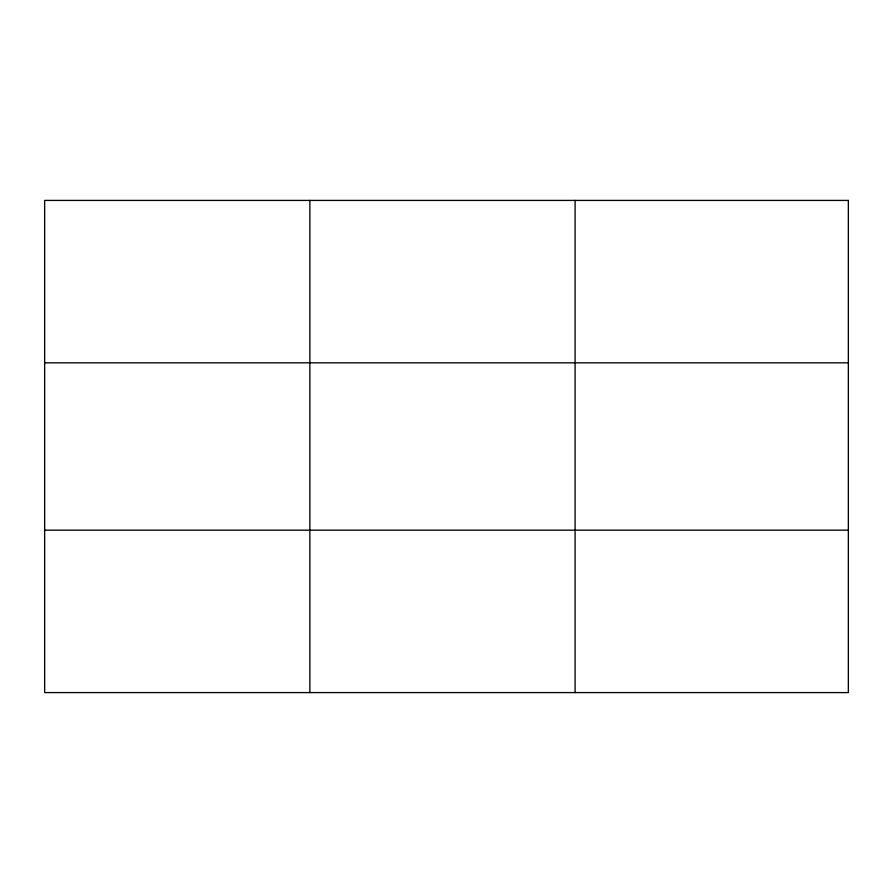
<?xml version="1.0" encoding="UTF-8"?>
<svg xmlns="http://www.w3.org/2000/svg" width="893" height="893" viewBox="0 0 893 893"><rect width="100%" height="100%" fill="white"/><g stroke="black" fill="none" stroke-linecap="round" stroke-linejoin="round"><path stroke-width="1.34" d="M309.871 692.588L309.871 200.412M575.092 692.588L575.092 200.412M44.65 362.826L848.35 362.826M44.65 530.174L848.35 530.174M848.35 200.412L848.35 692.588L44.65 692.588L44.65 200.412L848.35 200.412"/></g></svg>
